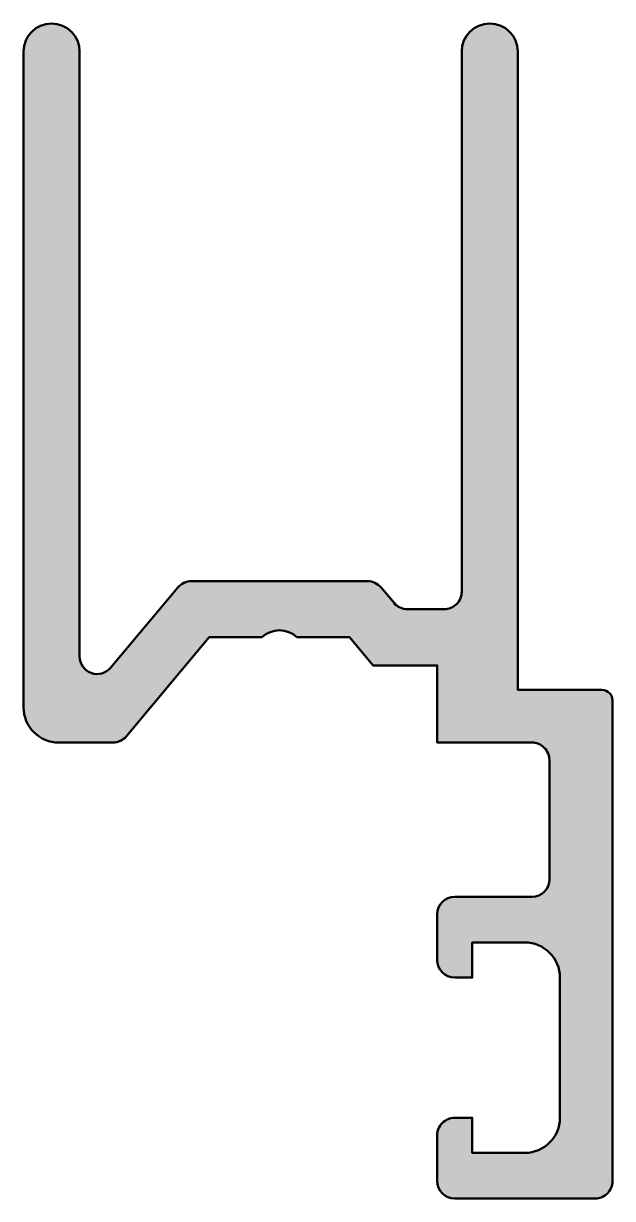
# Model space of a CAD drawing. Extents: x -16.8 to 0, y 0 to 33.5.
import ezdxf

# ---------------------------------------------------------------- set-up
doc = ezdxf.new("R2010")
doc.units = 0
doc.layers.add('0S-Alu contour', color=7, linetype='Continuous', lineweight=50)
doc.layers.add('0S-Alu hatch', color=252, linetype='Continuous', lineweight=25)

# ---------------------------------------------------------------- blocks, each defined once
blk = doc.blocks.new('184730__C4C6F08C_7693_42D4_BF44_05662B8F3EA7_')
at = {"layer": '0S-Alu hatch'}
h = blk.add_hatch(color=256, dxfattribs=at)
edge = h.paths.add_edge_path()
edge.add_ellipse((-0.2996965122537513, 14.20030348770293), major_axis=(-0.2996965123008277, 0), ratio=1, start_angle=180.0010155521783, end_angle=269.99971299832697, ccw=False)
edge.add_line((-1e-16, 14.20030879974246), (0, 0.5))
edge.add_ellipse((-0.4999871184238186, 0.4999871184238182), major_axis=(-0.4999871185897578, 0), ratio=1, start_angle=89.99852384207281, end_angle=180.0014761580921, ccw=False)
edge.add_line((-0.4999999999999984, 0), (-4.5, 0))
edge.add_ellipse((-4.499997259132394, 0.5000027408676062), major_axis=(-0.5000027408751186, 0), ratio=1, start_angle=0.00031407848081244083, end_angle=89.99968592142972, ccw=False)
edge.add_line((-5, 0.500000000000782), (-5, 1.800003051757808))
edge.add_ellipse((-4.500004900006722, 1.800007951764535), major_axis=(-0.4999951000172881, 0), ratio=1, start_angle=-90.00056150491218, end_angle=0.0005615046703724147, ccw=False)
edge.add_line((-4.5, 2.300003051757812), (-4, 2.30000305175781))
edge.add_line((-4, 2.30000305175781), (-4, 1.30000305175781))
edge.add_line((-4, 1.30000305175781), (-2.5, 1.30000305175781))
edge.add_arc((-2.50003145964023, 2.30003451139804), 1.000031460135068, 270.0018024479053, 359.9981975521922)
edge.add_line((-1.5, 2.300003051759509), (-1.5, 6.30000305175781))
edge.add_arc((-2.499995477391754, 6.300008051200947), 0.9999954774042517, 359.9997135516255, 450.0002591275366)
edge.add_line((-2.499999999999997, 7.300003528594971), (-4, 7.300003528594971))
edge.add_line((-4, 7.300003528594971), (-4, 6.300003051757812))
edge.add_line((-4, 6.300003051757812), (-4.5, 6.300003051757812))
edge.add_ellipse((-4.499973640223747, 6.800029411534064), major_axis=(-0.5000263604710538, 0), ratio=1, start_angle=0.003020448690392641, end_angle=89.99697955138322, ccw=False)
edge.add_line((-5, 6.800003051757167), (-5, 8.100021839141846))
edge.add_ellipse((-4.499989666853911, 8.099995769796712), major_axis=(-0.5000103338256849, 0), ratio=1, start_angle=270.00118406684805, end_angle=359.9970127348306, ccw=False)
edge.add_line((-4.5, 8.600006103515625), (-2.300003051757812, 8.600006103515625))
edge.add_arc((-2.300012012619802, 9.100015064377615), 0.5000089609422859, 270.0010268207432, 359.9989731789615)
edge.add_line((-1.800003051757812, 9.100006103513048), (-1.800003051757812, 12.5003080368042))
edge.add_arc((-2.29969182516056, 12.50031122658365), 0.4996887734129286, 359.9996342509033, 450.0003657494622)
edge.add_line((-2.299695014940012, 12.9999999999864), (-5, 13.00000011920929))
edge.add_line((-5, 13.00000011920929), (-5, 15.19999980926513))
edge.add_line((-5, 15.19999980926513), (-6.828720092773438, 15.19999980926513))
edge.add_line((-6.828720092773438, 15.19999980926513), (-7.5, 16))
edge.add_line((-7.5, 16), (-9, 16))
edge.add_arc((-9.5, 15.47499348077897), 0.7250047208291701, 46.39753633899069, 133.6024636610093)
edge.add_line((-10, 16), (-11.5, 16))
edge.add_line((-11.5, 16), (-13.86605417753932, 13.17870911816025))
edge.add_ellipse((-14.24916263784159, 13.50000011966016), major_axis=(-0.4999999999999912, 0), ratio=1, start_angle=90.0000308460298, end_angle=140.0153764828859, ccw=False)
edge.add_line((-14.2491623686592, 13.00000011966024), (-15.79999923706054, 12.99999928474426))
edge.add_ellipse((-15.80000235646151, 13.99999616534052), major_axis=(-0.9999968806011272, 0), ratio=1, start_angle=-0.00011725641587645441, end_angle=90.00017872906761, ccw=False)
edge.add_line((-16.79999923706055, 13.99999821184467), (-16.79999923706055, 32.7003059387207))
edge.add_ellipse((-16, 32.7003059387207), major_axis=(-0.7999992370605469, 0), ratio=1, start_angle=180, end_angle=360, ccw=False)
edge.add_line((-15.20000076293945, 32.7003059387207), (-15.20000076293945, 15.45330810546875))
edge.add_arc((-14.70018114677097, 15.45281350639257), 0.499819860884947, 179.9433026847077, 320.100978313383)
edge.add_line((-14.316731293035, 15.13221078805583), (-12.39619103673909, 17.42136405652042))
edge.add_ellipse((-12.01314513550903, 17.09999847412107), major_axis=(-0.5000000000000215, 0), ratio=1, start_angle=270.0000000000008, end_angle=320.0042216269708, ccw=False)
edge.add_line((-12.01314513550904, 17.59999847412109), (-6.986183260674199, 17.59999847412109))
edge.add_ellipse((-6.986183260674196, 17.0999984741211), major_axis=(-0.4999999999999929, 0), ratio=1, start_angle=219.9756147305088, end_angle=270.00000000000034, ccw=False)
edge.add_line((-6.603024287563629, 17.42122923436185), (-6.232076416062468, 16.97876847681979))
edge.add_arc((-5.848917442951898, 17.29999923706055), 0.4999999999999997, 219.9756147305091, 269.9999999999999)
edge.add_line((-5.848917442951899, 16.79999923706055), (-4.800312043415037, 16.79999923706055))
edge.add_arc((-4.800308030109412, 17.30030421540047), 0.500304978356028, 269.9995403893942, 360.0002410440554)
edge.add_line((-4.300003051757812, 17.30030632018973), (-4.300003051757812, 32.7003059387207))
edge.add_ellipse((-3.500001907348632, 32.7003059387207), major_axis=(-0.8000011444091796, 0), ratio=1, start_angle=180, end_angle=360, ccw=False)
edge.add_line((-2.700000762939453, 32.7003059387207), (-2.700000762939452, 14.5))
edge.add_line((-2.700000762939452, 14.5), (-0.2996950110367131, 14.5))
at = {"layer": '0S-Alu contour', "color": 7}
for points in [[(-16.79999923706055, 13.99999821184467), (-16.79999923706055, 32.7003059387207)], [(-15.20000076293945, 32.7003059387207), (-15.20000076293945, 15.45330810546875)], [(-4.300003051757812, 17.30030632018973), (-4.300003051757812, 32.7003059387207)], [(-2.700000762939453, 32.7003059387207), (-2.700000762939452, 14.5), (-0.2996950110367129, 14.5)], [(-14.316731293035, 15.13221078805583), (-12.39619103673909, 17.42136405652042)], [(-12.01314513550904, 17.59999847412109), (-6.986183260674199, 17.59999847412109)], [(-6.603024287563629, 17.42122923436185), (-6.232076416062468, 16.97876847681979)], [(-5.848917442951899, 16.79999923706055), (-4.800312043415037, 16.79999923706055)], [(-10, 16), (-11.5, 16), (-13.86605417753932, 13.17870911816025)], [(-2.299695014940012, 12.9999999999864), (-5, 13.00000011920929), (-5, 15.19999980926513), (-6.828720092773438, 15.19999980926513), (-7.5, 16), (-9, 16)], [(-1e-16, 14.20030879974246), (0, 0.5)], [(-14.2491623686592, 13.00000011966024), (-15.79999923706054, 12.99999928474426)], [(-1.800003051757812, 9.100006103513048), (-1.800003051757812, 12.5003080368042)], [(-4.5, 8.600006103515625), (-2.300003051757812, 8.600006103515625)], [(-5, 6.800003051757167), (-5, 8.100021839141846)], [(-2.499999999999997, 7.300003528594971), (-4, 7.300003528594971), (-4, 6.300003051757812), (-4.5, 6.300003051757812)], [(-1.5, 2.300003051759509), (-1.5, 6.30000305175781)], [(-4.5, 2.300003051757812), (-4, 2.30000305175781), (-4, 1.30000305175781), (-2.5, 1.30000305175781)], [(-5, 0.500000000000782), (-5, 1.800003051757808)], [(-0.4999999999999984, 0), (-4.5, 0)]]:
    blk.add_lwpolyline(points, dxfattribs=at)
at = {"layer": '0S-Alu contour', "color": 7, "extrusion": (0, 0, -1)}
for centre, radius, start, end in [((16, 32.7003059387207), 0.7999992370605469, 0, 180), ((3.500001907348632, 32.7003059387207), 0.8000011444091796, 0, 180), ((12.01314513550903, 17.09999847412107), 0.5000000000000215, 39.99577837302925, 89.9999999999992), ((6.986183260674196, 17.0999984741211), 0.4999999999999929, 89.99999999999969, 140.0243852694912), ((0.2996965122537513, 14.20030348770293), 0.2996965123008277, 90.00028700167304, 179.9989844478217), ((15.80000235646151, 13.99999616534052), 0.9999968806011272, 269.9998212709324, 0.0001172564159399), ((14.24916263784159, 13.50000011966016), 0.4999999999999912, 219.9846235171142, 269.9999691539702), ((4.499989666853911, 8.099995769796712), 0.5000103338256849, 0.0029872651694166, 89.99881593315192), ((4.499973640223747, 6.800029411534064), 0.5000263604710538, 270.0030204486168, 359.9969795513096), ((4.500004900006722, 1.800007951764535), 0.4999951000172882, 359.9994384953296, 90.00056150491227), ((4.499997259132394, 0.5000027408676062), 0.5000027408751186, 270.0003140785703, 359.9996859215192), ((0.4999871184238186, 0.4999871184238182), 0.4999871185897579, 179.9985238419079, 270.0014761579273)]:
    blk.add_arc(centre, radius, start, end, dxfattribs=at)
at = {"layer": '0S-Alu contour', "color": 7}
for centre, radius, start, end in [((-4.800308030109412, 17.30030421540047), 0.500304978356028, 269.9995403893942, 0.0002410440554256), ((-5.848917442951898, 17.29999923706055), 0.4999999999999997, 219.9756147305091, 269.9999999999999), ((-9.5, 15.47499348077897), 0.7250047208291701, 46.39753633899069, 133.6024636610093), ((-14.70018114677097, 15.45281350639257), 0.499819860884947, 179.9433026847077, 320.100978313383), ((-2.29969182516056, 12.50031122658365), 0.4996887734129286, 359.9996342509033, 90.00036574946228), ((-2.300012012619802, 9.100015064377615), 0.5000089609422859, 270.0010268207432, 359.9989731789615), ((-2.499995477391754, 6.300008051200947), 0.9999954774042517, 359.9997135516255, 90.00025912753665), ((-2.50003145964023, 2.30003451139804), 1.000031460135068, 270.0018024479053, 359.9981975521922)]:
    blk.add_arc(centre, radius, start, end, dxfattribs=at)
blk = doc.blocks.new('184730__44D247C0_9BD0_4720_8569_DA9F622C303F_')
at = {"layer": '0S-Alu contour', "color": 7}
blk.add_blockref('184730__C4C6F08C_7693_42D4_BF44_05662B8F3EA7_', (0, 0), dxfattribs=at)

msp = doc.modelspace()

# ---------------------------------------------------------------- block references
at = {"layer": '0S-Alu contour', "color": 7}
msp.add_blockref('184730__44D247C0_9BD0_4720_8569_DA9F622C303F_', (0, 0), dxfattribs=at)

doc.saveas('drawing.dxf')
